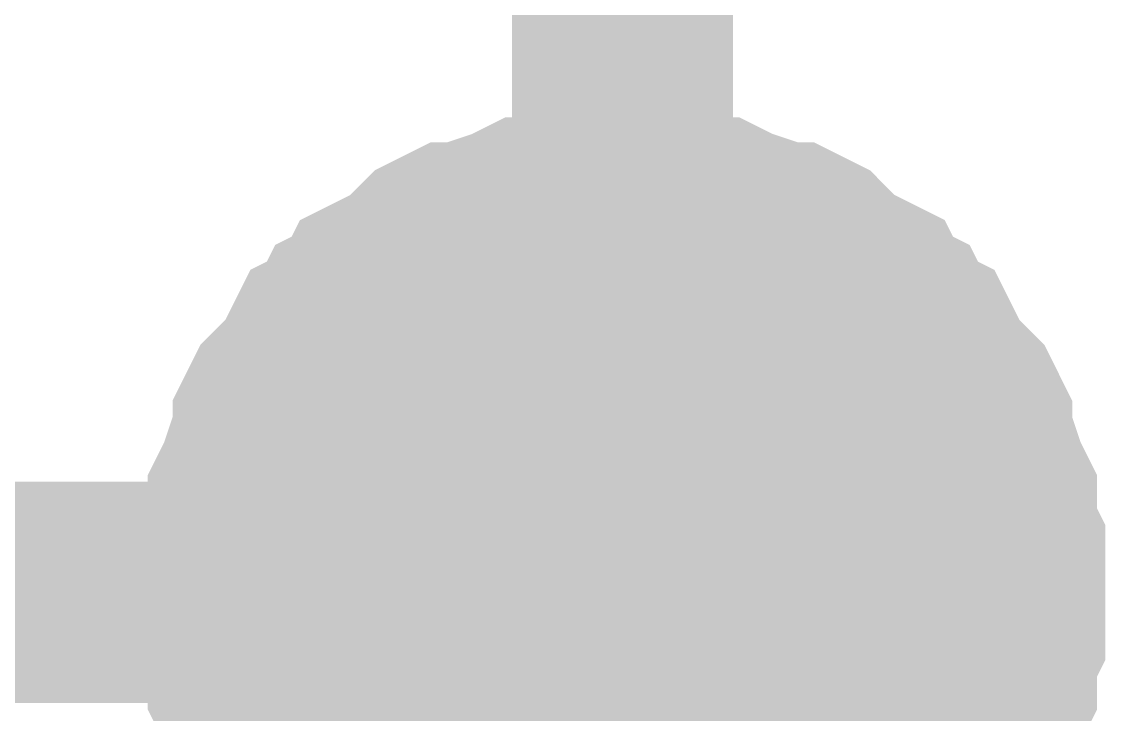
# Model space of a CAD drawing. Header units: inches. Extents: x 0 to 22.3, y 0 to 15.7.
# Drawn here: x 9.5681 to 9.626, y 3.9936 to 4.0306 of the extents above; entities that cross this region are included whole.
import ezdxf

# ---------------------------------------------------------------- set-up
doc = ezdxf.new("R2010")
doc.units = ezdxf.units.IN
doc.header["$MEASUREMENT"] = 0
doc.layers.add('Sheet', color=255, linetype='Continuous')

msp = doc.modelspace()

# ---------------------------------------------------------------- linework, layer by layer
at = {"layer": 'Sheet'}
for points in [[(9.400408, 13.899274, 0.0118, 0.0118, 0), (9.60021, 13.899274, 0.0118, 0.0118, 0), (9.60021, 12.499445, 0.0118, 0.0118, 0), (9.60021, 11.099617, 0.0118, 0.0118, 0), (9.60021, 9.699789, 0.0118, 0.0118, 0), (9.60021, 8.299961, 0.0118, 0.0118, 0), (9.60021, 6.89969, 0.0118, 0.0118, 0), (9.60021, 5.499862, 0.0118, 0.0118, 0), (9.60021, 4.000141, 0.0118, 0.0118, 0), (9.60021, 3.300006, 0.0118, 0.0118, 0), (9.400408, 3.300006, 0.0118, 0.0118, 0)], [(9.580318, 4.000141, 0.0118, 0.0118, 0), (9.580318, 4.001025, 0.0118, 0.0118, 0), (9.580318, 4.002351, 0.0118, 0.0118, 0), (9.58076, 4.003235, 0.0118, 0.0118, 0), (9.58076, 4.004119, 0.0118, 0.0118, 0), (9.58076, 4.005003, 0.0118, 0.0118, 0), (9.581202, 4.005887, 0.0118, 0.0118, 0), (9.581644, 4.007213, 0.0118, 0.0118, 0), (9.582087, 4.008097, 0.0118, 0.0118, 0), (9.582087, 4.008981, 0.0118, 0.0118, 0), (9.582529, 4.009865, 0.0118, 0.0118, 0), (9.582971, 4.010307, 0.0118, 0.0118, 0), (9.583855, 4.011191, 0.0118, 0.0118, 0), (9.584297, 4.012075, 0.0118, 0.0118, 0), (9.584739, 4.012959, 0.0118, 0.0118, 0), (9.585623, 4.013401, 0.0118, 0.0118, 0), (9.586065, 4.014285, 0.0118, 0.0118, 0), (9.586949, 4.014727, 0.0118, 0.0118, 0), (9.587391, 4.015611, 0.0118, 0.0118, 0), (9.588275, 4.016053, 0.0118, 0.0118, 0), (9.589159, 4.016495, 0.0118, 0.0118, 0), (9.590043, 4.017379, 0.0118, 0.0118, 0), (9.590485, 4.017821, 0.0118, 0.0118, 0), (9.591369, 4.018263, 0.0118, 0.0118, 0), (9.592253, 4.018263, 0.0118, 0.0118, 0), (9.593137, 4.018705, 0.0118, 0.0118, 0), (9.594464, 4.019147, 0.0118, 0.0118, 0), (9.595348, 4.019589, 0.0118, 0.0118, 0), (9.596232, 4.019589, 0.0118, 0.0118, 0), (9.597116, 4.019589, 0.0118, 0.0118, 0), (9.598, 4.020031, 0.0118, 0.0118, 0), (9.599326, 4.020031, 0.0118, 0.0118, 0), (9.60021, 4.020031, 0.0118, 0.0118, 0)], [(9.580318, 4.000141, 0.0118, 0.0118, 0), (9.580318, 4.001025, 0.0118, 0.0118, 0), (9.580318, 4.002351, 0.0118, 0.0118, 0), (9.58076, 4.003235, 0.0118, 0.0118, 0), (9.58076, 4.004119, 0.0118, 0.0118, 0), (9.58076, 4.005003, 0.0118, 0.0118, 0), (9.581202, 4.005887, 0.0118, 0.0118, 0), (9.581644, 4.007213, 0.0118, 0.0118, 0), (9.582087, 4.008097, 0.0118, 0.0118, 0), (9.582087, 4.008981, 0.0118, 0.0118, 0), (9.582529, 4.009865, 0.0118, 0.0118, 0), (9.582971, 4.010307, 0.0118, 0.0118, 0), (9.583855, 4.011191, 0.0118, 0.0118, 0), (9.584297, 4.012075, 0.0118, 0.0118, 0), (9.584739, 4.012959, 0.0118, 0.0118, 0), (9.585623, 4.013401, 0.0118, 0.0118, 0), (9.586065, 4.014285, 0.0118, 0.0118, 0), (9.586949, 4.014727, 0.0118, 0.0118, 0), (9.587391, 4.015611, 0.0118, 0.0118, 0), (9.588275, 4.016053, 0.0118, 0.0118, 0), (9.589159, 4.016495, 0.0118, 0.0118, 0), (9.590043, 4.017379, 0.0118, 0.0118, 0), (9.590485, 4.017821, 0.0118, 0.0118, 0), (9.591369, 4.018263, 0.0118, 0.0118, 0), (9.592253, 4.018263, 0.0118, 0.0118, 0), (9.593137, 4.018705, 0.0118, 0.0118, 0), (9.594464, 4.019147, 0.0118, 0.0118, 0), (9.595348, 4.019589, 0.0118, 0.0118, 0), (9.596232, 4.019589, 0.0118, 0.0118, 0), (9.597116, 4.019589, 0.0118, 0.0118, 0), (9.598, 4.020031, 0.0118, 0.0118, 0), (9.599326, 4.020031, 0.0118, 0.0118, 0), (9.60021, 4.020031, 0.0118, 0.0118, 0)], [(9.580318, 4.000141, 0.0118, 0.0118, 0), (9.580318, 4.001025, 0.0118, 0.0118, 0), (9.580318, 4.002351, 0.0118, 0.0118, 0), (9.58076, 4.003235, 0.0118, 0.0118, 0), (9.58076, 4.004119, 0.0118, 0.0118, 0), (9.58076, 4.005003, 0.0118, 0.0118, 0), (9.581202, 4.005887, 0.0118, 0.0118, 0), (9.581644, 4.007213, 0.0118, 0.0118, 0), (9.582087, 4.008097, 0.0118, 0.0118, 0), (9.582087, 4.008981, 0.0118, 0.0118, 0), (9.582529, 4.009865, 0.0118, 0.0118, 0), (9.582971, 4.010307, 0.0118, 0.0118, 0), (9.583855, 4.011191, 0.0118, 0.0118, 0), (9.584297, 4.012075, 0.0118, 0.0118, 0), (9.584739, 4.012959, 0.0118, 0.0118, 0), (9.585623, 4.013401, 0.0118, 0.0118, 0), (9.586065, 4.014285, 0.0118, 0.0118, 0), (9.586949, 4.014727, 0.0118, 0.0118, 0), (9.587391, 4.015611, 0.0118, 0.0118, 0), (9.588275, 4.016053, 0.0118, 0.0118, 0), (9.589159, 4.016495, 0.0118, 0.0118, 0), (9.590043, 4.017379, 0.0118, 0.0118, 0), (9.590485, 4.017821, 0.0118, 0.0118, 0), (9.591369, 4.018263, 0.0118, 0.0118, 0), (9.592253, 4.018263, 0.0118, 0.0118, 0), (9.593137, 4.018705, 0.0118, 0.0118, 0), (9.594464, 4.019147, 0.0118, 0.0118, 0), (9.595348, 4.019589, 0.0118, 0.0118, 0), (9.596232, 4.019589, 0.0118, 0.0118, 0), (9.597116, 4.019589, 0.0118, 0.0118, 0), (9.598, 4.020031, 0.0118, 0.0118, 0), (9.599326, 4.020031, 0.0118, 0.0118, 0), (9.60021, 4.020031, 0.0118, 0.0118, 0)], [(9.580318, 4.000141, 0.0118, 0.0118, 0), (9.580318, 4.001025, 0.0118, 0.0118, 0), (9.580318, 4.002351, 0.0118, 0.0118, 0), (9.58076, 4.003235, 0.0118, 0.0118, 0), (9.58076, 4.004119, 0.0118, 0.0118, 0), (9.58076, 4.005003, 0.0118, 0.0118, 0), (9.581202, 4.005887, 0.0118, 0.0118, 0), (9.581644, 4.007213, 0.0118, 0.0118, 0), (9.582087, 4.008097, 0.0118, 0.0118, 0), (9.582087, 4.008981, 0.0118, 0.0118, 0), (9.582529, 4.009865, 0.0118, 0.0118, 0), (9.582971, 4.010307, 0.0118, 0.0118, 0), (9.583855, 4.011191, 0.0118, 0.0118, 0), (9.584297, 4.012075, 0.0118, 0.0118, 0), (9.584739, 4.012959, 0.0118, 0.0118, 0), (9.585623, 4.013401, 0.0118, 0.0118, 0), (9.586065, 4.014285, 0.0118, 0.0118, 0), (9.586949, 4.014727, 0.0118, 0.0118, 0), (9.587391, 4.015611, 0.0118, 0.0118, 0), (9.588275, 4.016053, 0.0118, 0.0118, 0), (9.589159, 4.016495, 0.0118, 0.0118, 0), (9.590043, 4.017379, 0.0118, 0.0118, 0), (9.590485, 4.017821, 0.0118, 0.0118, 0), (9.591369, 4.018263, 0.0118, 0.0118, 0), (9.592253, 4.018263, 0.0118, 0.0118, 0), (9.593137, 4.018705, 0.0118, 0.0118, 0), (9.594464, 4.019147, 0.0118, 0.0118, 0), (9.595348, 4.019589, 0.0118, 0.0118, 0), (9.596232, 4.019589, 0.0118, 0.0118, 0), (9.597116, 4.019589, 0.0118, 0.0118, 0), (9.598, 4.020031, 0.0118, 0.0118, 0), (9.599326, 4.020031, 0.0118, 0.0118, 0), (9.60021, 4.020031, 0.0118, 0.0118, 0)], [(9.60021, 4.020031, 0.0118, 0.0118, 0), (9.60021, 4.020031, 0.0118, 0.0118, 0)], [(9.60021, 4.020031, 0.0118, 0.0118, 0), (9.601094, 4.020031, 0.0118, 0.0118, 0), (9.60242, 4.020031, 0.0118, 0.0118, 0), (9.603304, 4.019589, 0.0118, 0.0118, 0), (9.604188, 4.019589, 0.0118, 0.0118, 0), (9.605073, 4.019589, 0.0118, 0.0118, 0), (9.605957, 4.019147, 0.0118, 0.0118, 0), (9.607283, 4.018705, 0.0118, 0.0118, 0), (9.608167, 4.018263, 0.0118, 0.0118, 0), (9.609051, 4.018263, 0.0118, 0.0118, 0), (9.609935, 4.017821, 0.0118, 0.0118, 0), (9.610377, 4.017379, 0.0118, 0.0118, 0), (9.611261, 4.016495, 0.0118, 0.0118, 0), (9.612145, 4.016053, 0.0118, 0.0118, 0), (9.613029, 4.015611, 0.0118, 0.0118, 0), (9.613471, 4.014727, 0.0118, 0.0118, 0), (9.614355, 4.014285, 0.0118, 0.0118, 0), (9.614797, 4.013401, 0.0118, 0.0118, 0), (9.615681, 4.012959, 0.0118, 0.0118, 0), (9.616124, 4.012075, 0.0118, 0.0118, 0), (9.616566, 4.011191, 0.0118, 0.0118, 0), (9.61745, 4.010307, 0.0118, 0.0118, 0), (9.617892, 4.009865, 0.0118, 0.0118, 0), (9.618334, 4.008981, 0.0118, 0.0118, 0), (9.618334, 4.008097, 0.0118, 0.0118, 0), (9.618776, 4.007213, 0.0118, 0.0118, 0), (9.619218, 4.005887, 0.0118, 0.0118, 0), (9.61966, 4.005003, 0.0118, 0.0118, 0), (9.61966, 4.004119, 0.0118, 0.0118, 0), (9.61966, 4.003235, 0.0118, 0.0118, 0), (9.620102, 4.002351, 0.0118, 0.0118, 0), (9.620102, 4.001025, 0.0118, 0.0118, 0), (9.620102, 4.000141, 0.0118, 0.0118, 0)], [(9.60021, 4.020031, 0.0118, 0.0118, 0), (9.60021, 4.020031, 0.0118, 0.0118, 0)], [(9.60021, 4.020031, 0.0118, 0.0118, 0), (9.601094, 4.020031, 0.0118, 0.0118, 0), (9.60242, 4.020031, 0.0118, 0.0118, 0), (9.603304, 4.019589, 0.0118, 0.0118, 0), (9.604188, 4.019589, 0.0118, 0.0118, 0), (9.605073, 4.019589, 0.0118, 0.0118, 0), (9.605957, 4.019147, 0.0118, 0.0118, 0), (9.607283, 4.018705, 0.0118, 0.0118, 0), (9.608167, 4.018263, 0.0118, 0.0118, 0), (9.609051, 4.018263, 0.0118, 0.0118, 0), (9.609935, 4.017821, 0.0118, 0.0118, 0), (9.610377, 4.017379, 0.0118, 0.0118, 0), (9.611261, 4.016495, 0.0118, 0.0118, 0), (9.612145, 4.016053, 0.0118, 0.0118, 0), (9.613029, 4.015611, 0.0118, 0.0118, 0), (9.613471, 4.014727, 0.0118, 0.0118, 0), (9.614355, 4.014285, 0.0118, 0.0118, 0), (9.614797, 4.013401, 0.0118, 0.0118, 0), (9.615681, 4.012959, 0.0118, 0.0118, 0), (9.616124, 4.012075, 0.0118, 0.0118, 0), (9.616566, 4.011191, 0.0118, 0.0118, 0), (9.61745, 4.010307, 0.0118, 0.0118, 0), (9.617892, 4.009865, 0.0118, 0.0118, 0), (9.618334, 4.008981, 0.0118, 0.0118, 0), (9.618334, 4.008097, 0.0118, 0.0118, 0), (9.618776, 4.007213, 0.0118, 0.0118, 0), (9.619218, 4.005887, 0.0118, 0.0118, 0), (9.61966, 4.005003, 0.0118, 0.0118, 0), (9.61966, 4.004119, 0.0118, 0.0118, 0), (9.61966, 4.003235, 0.0118, 0.0118, 0), (9.620102, 4.002351, 0.0118, 0.0118, 0), (9.620102, 4.001025, 0.0118, 0.0118, 0), (9.620102, 4.000141, 0.0118, 0.0118, 0)], [(9.60021, 4.020031, 0.0118, 0.0118, 0), (9.60021, 4.020031, 0.0118, 0.0118, 0)], [(9.60021, 4.020031, 0.0118, 0.0118, 0), (9.601094, 4.020031, 0.0118, 0.0118, 0), (9.60242, 4.020031, 0.0118, 0.0118, 0), (9.603304, 4.019589, 0.0118, 0.0118, 0), (9.604188, 4.019589, 0.0118, 0.0118, 0), (9.605073, 4.019589, 0.0118, 0.0118, 0), (9.605957, 4.019147, 0.0118, 0.0118, 0), (9.607283, 4.018705, 0.0118, 0.0118, 0), (9.608167, 4.018263, 0.0118, 0.0118, 0), (9.609051, 4.018263, 0.0118, 0.0118, 0), (9.609935, 4.017821, 0.0118, 0.0118, 0), (9.610377, 4.017379, 0.0118, 0.0118, 0), (9.611261, 4.016495, 0.0118, 0.0118, 0), (9.612145, 4.016053, 0.0118, 0.0118, 0), (9.613029, 4.015611, 0.0118, 0.0118, 0), (9.613471, 4.014727, 0.0118, 0.0118, 0), (9.614355, 4.014285, 0.0118, 0.0118, 0), (9.614797, 4.013401, 0.0118, 0.0118, 0), (9.615681, 4.012959, 0.0118, 0.0118, 0), (9.616124, 4.012075, 0.0118, 0.0118, 0), (9.616566, 4.011191, 0.0118, 0.0118, 0), (9.61745, 4.010307, 0.0118, 0.0118, 0), (9.617892, 4.009865, 0.0118, 0.0118, 0), (9.618334, 4.008981, 0.0118, 0.0118, 0), (9.618334, 4.008097, 0.0118, 0.0118, 0), (9.618776, 4.007213, 0.0118, 0.0118, 0), (9.619218, 4.005887, 0.0118, 0.0118, 0), (9.61966, 4.005003, 0.0118, 0.0118, 0), (9.61966, 4.004119, 0.0118, 0.0118, 0), (9.61966, 4.003235, 0.0118, 0.0118, 0), (9.620102, 4.002351, 0.0118, 0.0118, 0), (9.620102, 4.001025, 0.0118, 0.0118, 0), (9.620102, 4.000141, 0.0118, 0.0118, 0)], [(9.60021, 4.020031, 0.0118, 0.0118, 0), (9.60021, 4.020031, 0.0118, 0.0118, 0)], [(9.60021, 4.020031, 0.0118, 0.0118, 0), (9.601094, 4.020031, 0.0118, 0.0118, 0), (9.60242, 4.020031, 0.0118, 0.0118, 0), (9.603304, 4.019589, 0.0118, 0.0118, 0), (9.604188, 4.019589, 0.0118, 0.0118, 0), (9.605073, 4.019589, 0.0118, 0.0118, 0), (9.605957, 4.019147, 0.0118, 0.0118, 0), (9.607283, 4.018705, 0.0118, 0.0118, 0), (9.608167, 4.018263, 0.0118, 0.0118, 0), (9.609051, 4.018263, 0.0118, 0.0118, 0), (9.609935, 4.017821, 0.0118, 0.0118, 0), (9.610377, 4.017379, 0.0118, 0.0118, 0), (9.611261, 4.016495, 0.0118, 0.0118, 0), (9.612145, 4.016053, 0.0118, 0.0118, 0), (9.613029, 4.015611, 0.0118, 0.0118, 0), (9.613471, 4.014727, 0.0118, 0.0118, 0), (9.614355, 4.014285, 0.0118, 0.0118, 0), (9.614797, 4.013401, 0.0118, 0.0118, 0), (9.615681, 4.012959, 0.0118, 0.0118, 0), (9.616124, 4.012075, 0.0118, 0.0118, 0), (9.616566, 4.011191, 0.0118, 0.0118, 0), (9.61745, 4.010307, 0.0118, 0.0118, 0), (9.617892, 4.009865, 0.0118, 0.0118, 0), (9.618334, 4.008981, 0.0118, 0.0118, 0), (9.618334, 4.008097, 0.0118, 0.0118, 0), (9.618776, 4.007213, 0.0118, 0.0118, 0), (9.619218, 4.005887, 0.0118, 0.0118, 0), (9.61966, 4.005003, 0.0118, 0.0118, 0), (9.61966, 4.004119, 0.0118, 0.0118, 0), (9.61966, 4.003235, 0.0118, 0.0118, 0), (9.620102, 4.002351, 0.0118, 0.0118, 0), (9.620102, 4.001025, 0.0118, 0.0118, 0), (9.620102, 4.000141, 0.0118, 0.0118, 0)], [(9.580318, 4.000141, 0.0039, 0.0039, 0), (9.580318, 4.001025, 0.0039, 0.0039, 0), (9.580318, 4.002351, 0.0039, 0.0039, 0), (9.58076, 4.003235, 0.0039, 0.0039, 0), (9.58076, 4.004119, 0.0039, 0.0039, 0), (9.58076, 4.005003, 0.0039, 0.0039, 0), (9.581202, 4.005887, 0.0039, 0.0039, 0), (9.581644, 4.007213, 0.0039, 0.0039, 0), (9.582087, 4.008097, 0.0039, 0.0039, 0), (9.582087, 4.008981, 0.0039, 0.0039, 0), (9.582529, 4.009865, 0.0039, 0.0039, 0), (9.582971, 4.010307, 0.0039, 0.0039, 0), (9.583855, 4.011191, 0.0039, 0.0039, 0), (9.584297, 4.012075, 0.0039, 0.0039, 0), (9.584739, 4.012959, 0.0039, 0.0039, 0), (9.585623, 4.013401, 0.0039, 0.0039, 0), (9.586065, 4.014285, 0.0039, 0.0039, 0), (9.586949, 4.014727, 0.0039, 0.0039, 0), (9.587391, 4.015611, 0.0039, 0.0039, 0), (9.588275, 4.016053, 0.0039, 0.0039, 0), (9.589159, 4.016495, 0.0039, 0.0039, 0), (9.590043, 4.017379, 0.0039, 0.0039, 0), (9.590485, 4.017821, 0.0039, 0.0039, 0), (9.591369, 4.018263, 0.0039, 0.0039, 0), (9.592253, 4.018263, 0.0039, 0.0039, 0), (9.593137, 4.018705, 0.0039, 0.0039, 0), (9.594464, 4.019147, 0.0039, 0.0039, 0), (9.595348, 4.019589, 0.0039, 0.0039, 0), (9.596232, 4.019589, 0.0039, 0.0039, 0), (9.597116, 4.019589, 0.0039, 0.0039, 0), (9.598, 4.020031, 0.0039, 0.0039, 0), (9.599326, 4.020031, 0.0039, 0.0039, 0), (9.60021, 4.020031, 0.0039, 0.0039, 0)], [(9.580318, 4.000141, 0.0039, 0.0039, 0), (9.580318, 4.001025, 0.0039, 0.0039, 0), (9.580318, 4.002351, 0.0039, 0.0039, 0), (9.58076, 4.003235, 0.0039, 0.0039, 0), (9.58076, 4.004119, 0.0039, 0.0039, 0), (9.58076, 4.005003, 0.0039, 0.0039, 0), (9.581202, 4.005887, 0.0039, 0.0039, 0), (9.581644, 4.007213, 0.0039, 0.0039, 0), (9.582087, 4.008097, 0.0039, 0.0039, 0), (9.582087, 4.008981, 0.0039, 0.0039, 0), (9.582529, 4.009865, 0.0039, 0.0039, 0), (9.582971, 4.010307, 0.0039, 0.0039, 0), (9.583855, 4.011191, 0.0039, 0.0039, 0), (9.584297, 4.012075, 0.0039, 0.0039, 0), (9.584739, 4.012959, 0.0039, 0.0039, 0), (9.585623, 4.013401, 0.0039, 0.0039, 0), (9.586065, 4.014285, 0.0039, 0.0039, 0), (9.586949, 4.014727, 0.0039, 0.0039, 0), (9.587391, 4.015611, 0.0039, 0.0039, 0), (9.588275, 4.016053, 0.0039, 0.0039, 0), (9.589159, 4.016495, 0.0039, 0.0039, 0), (9.590043, 4.017379, 0.0039, 0.0039, 0), (9.590485, 4.017821, 0.0039, 0.0039, 0), (9.591369, 4.018263, 0.0039, 0.0039, 0), (9.592253, 4.018263, 0.0039, 0.0039, 0), (9.593137, 4.018705, 0.0039, 0.0039, 0), (9.594464, 4.019147, 0.0039, 0.0039, 0), (9.595348, 4.019589, 0.0039, 0.0039, 0), (9.596232, 4.019589, 0.0039, 0.0039, 0), (9.597116, 4.019589, 0.0039, 0.0039, 0), (9.598, 4.020031, 0.0039, 0.0039, 0), (9.599326, 4.020031, 0.0039, 0.0039, 0), (9.60021, 4.020031, 0.0039, 0.0039, 0)], [(9.580318, 4.000141, 0.0039, 0.0039, 0), (9.580318, 4.001025, 0.0039, 0.0039, 0), (9.580318, 4.002351, 0.0039, 0.0039, 0), (9.58076, 4.003235, 0.0039, 0.0039, 0), (9.58076, 4.004119, 0.0039, 0.0039, 0), (9.58076, 4.005003, 0.0039, 0.0039, 0), (9.581202, 4.005887, 0.0039, 0.0039, 0), (9.581644, 4.007213, 0.0039, 0.0039, 0), (9.582087, 4.008097, 0.0039, 0.0039, 0), (9.582087, 4.008981, 0.0039, 0.0039, 0), (9.582529, 4.009865, 0.0039, 0.0039, 0), (9.582971, 4.010307, 0.0039, 0.0039, 0), (9.583855, 4.011191, 0.0039, 0.0039, 0), (9.584297, 4.012075, 0.0039, 0.0039, 0), (9.584739, 4.012959, 0.0039, 0.0039, 0), (9.585623, 4.013401, 0.0039, 0.0039, 0), (9.586065, 4.014285, 0.0039, 0.0039, 0), (9.586949, 4.014727, 0.0039, 0.0039, 0), (9.587391, 4.015611, 0.0039, 0.0039, 0), (9.588275, 4.016053, 0.0039, 0.0039, 0), (9.589159, 4.016495, 0.0039, 0.0039, 0), (9.590043, 4.017379, 0.0039, 0.0039, 0), (9.590485, 4.017821, 0.0039, 0.0039, 0), (9.591369, 4.018263, 0.0039, 0.0039, 0), (9.592253, 4.018263, 0.0039, 0.0039, 0), (9.593137, 4.018705, 0.0039, 0.0039, 0), (9.594464, 4.019147, 0.0039, 0.0039, 0), (9.595348, 4.019589, 0.0039, 0.0039, 0), (9.596232, 4.019589, 0.0039, 0.0039, 0), (9.597116, 4.019589, 0.0039, 0.0039, 0), (9.598, 4.020031, 0.0039, 0.0039, 0), (9.599326, 4.020031, 0.0039, 0.0039, 0), (9.60021, 4.020031, 0.0039, 0.0039, 0)], [(9.580318, 4.000141, 0.0039, 0.0039, 0), (9.580318, 4.001025, 0.0039, 0.0039, 0), (9.580318, 4.002351, 0.0039, 0.0039, 0), (9.58076, 4.003235, 0.0039, 0.0039, 0), (9.58076, 4.004119, 0.0039, 0.0039, 0), (9.58076, 4.005003, 0.0039, 0.0039, 0), (9.581202, 4.005887, 0.0039, 0.0039, 0), (9.581644, 4.007213, 0.0039, 0.0039, 0), (9.582087, 4.008097, 0.0039, 0.0039, 0), (9.582087, 4.008981, 0.0039, 0.0039, 0), (9.582529, 4.009865, 0.0039, 0.0039, 0), (9.582971, 4.010307, 0.0039, 0.0039, 0), (9.583855, 4.011191, 0.0039, 0.0039, 0), (9.584297, 4.012075, 0.0039, 0.0039, 0), (9.584739, 4.012959, 0.0039, 0.0039, 0), (9.585623, 4.013401, 0.0039, 0.0039, 0), (9.586065, 4.014285, 0.0039, 0.0039, 0), (9.586949, 4.014727, 0.0039, 0.0039, 0), (9.587391, 4.015611, 0.0039, 0.0039, 0), (9.588275, 4.016053, 0.0039, 0.0039, 0), (9.589159, 4.016495, 0.0039, 0.0039, 0), (9.590043, 4.017379, 0.0039, 0.0039, 0), (9.590485, 4.017821, 0.0039, 0.0039, 0), (9.591369, 4.018263, 0.0039, 0.0039, 0), (9.592253, 4.018263, 0.0039, 0.0039, 0), (9.593137, 4.018705, 0.0039, 0.0039, 0), (9.594464, 4.019147, 0.0039, 0.0039, 0), (9.595348, 4.019589, 0.0039, 0.0039, 0), (9.596232, 4.019589, 0.0039, 0.0039, 0), (9.597116, 4.019589, 0.0039, 0.0039, 0), (9.598, 4.020031, 0.0039, 0.0039, 0), (9.599326, 4.020031, 0.0039, 0.0039, 0), (9.60021, 4.020031, 0.0039, 0.0039, 0)], [(9.60021, 4.020031, 0.0039, 0.0039, 0), (9.60021, 4.020031, 0.0039, 0.0039, 0)], [(9.60021, 4.020031, 0.0039, 0.0039, 0), (9.601094, 4.020031, 0.0039, 0.0039, 0), (9.60242, 4.020031, 0.0039, 0.0039, 0), (9.603304, 4.019589, 0.0039, 0.0039, 0), (9.604188, 4.019589, 0.0039, 0.0039, 0), (9.605073, 4.019589, 0.0039, 0.0039, 0), (9.605957, 4.019147, 0.0039, 0.0039, 0), (9.607283, 4.018705, 0.0039, 0.0039, 0), (9.608167, 4.018263, 0.0039, 0.0039, 0), (9.609051, 4.018263, 0.0039, 0.0039, 0), (9.609935, 4.017821, 0.0039, 0.0039, 0), (9.610377, 4.017379, 0.0039, 0.0039, 0), (9.611261, 4.016495, 0.0039, 0.0039, 0), (9.612145, 4.016053, 0.0039, 0.0039, 0), (9.613029, 4.015611, 0.0039, 0.0039, 0), (9.613471, 4.014727, 0.0039, 0.0039, 0), (9.614355, 4.014285, 0.0039, 0.0039, 0), (9.614797, 4.013401, 0.0039, 0.0039, 0), (9.615681, 4.012959, 0.0039, 0.0039, 0), (9.616124, 4.012075, 0.0039, 0.0039, 0), (9.616566, 4.011191, 0.0039, 0.0039, 0), (9.61745, 4.010307, 0.0039, 0.0039, 0), (9.617892, 4.009865, 0.0039, 0.0039, 0), (9.618334, 4.008981, 0.0039, 0.0039, 0), (9.618334, 4.008097, 0.0039, 0.0039, 0), (9.618776, 4.007213, 0.0039, 0.0039, 0), (9.619218, 4.005887, 0.0039, 0.0039, 0), (9.61966, 4.005003, 0.0039, 0.0039, 0), (9.61966, 4.004119, 0.0039, 0.0039, 0), (9.61966, 4.003235, 0.0039, 0.0039, 0), (9.620102, 4.002351, 0.0039, 0.0039, 0), (9.620102, 4.001025, 0.0039, 0.0039, 0), (9.620102, 4.000141, 0.0039, 0.0039, 0)], [(9.60021, 4.020031, 0.0039, 0.0039, 0), (9.60021, 4.020031, 0.0039, 0.0039, 0)], [(9.60021, 4.020031, 0.0039, 0.0039, 0), (9.601094, 4.020031, 0.0039, 0.0039, 0), (9.60242, 4.020031, 0.0039, 0.0039, 0), (9.603304, 4.019589, 0.0039, 0.0039, 0), (9.604188, 4.019589, 0.0039, 0.0039, 0), (9.605073, 4.019589, 0.0039, 0.0039, 0), (9.605957, 4.019147, 0.0039, 0.0039, 0), (9.607283, 4.018705, 0.0039, 0.0039, 0), (9.608167, 4.018263, 0.0039, 0.0039, 0), (9.609051, 4.018263, 0.0039, 0.0039, 0), (9.609935, 4.017821, 0.0039, 0.0039, 0), (9.610377, 4.017379, 0.0039, 0.0039, 0), (9.611261, 4.016495, 0.0039, 0.0039, 0), (9.612145, 4.016053, 0.0039, 0.0039, 0), (9.613029, 4.015611, 0.0039, 0.0039, 0), (9.613471, 4.014727, 0.0039, 0.0039, 0), (9.614355, 4.014285, 0.0039, 0.0039, 0), (9.614797, 4.013401, 0.0039, 0.0039, 0), (9.615681, 4.012959, 0.0039, 0.0039, 0), (9.616124, 4.012075, 0.0039, 0.0039, 0), (9.616566, 4.011191, 0.0039, 0.0039, 0), (9.61745, 4.010307, 0.0039, 0.0039, 0), (9.617892, 4.009865, 0.0039, 0.0039, 0), (9.618334, 4.008981, 0.0039, 0.0039, 0), (9.618334, 4.008097, 0.0039, 0.0039, 0), (9.618776, 4.007213, 0.0039, 0.0039, 0), (9.619218, 4.005887, 0.0039, 0.0039, 0), (9.61966, 4.005003, 0.0039, 0.0039, 0), (9.61966, 4.004119, 0.0039, 0.0039, 0), (9.61966, 4.003235, 0.0039, 0.0039, 0), (9.620102, 4.002351, 0.0039, 0.0039, 0), (9.620102, 4.001025, 0.0039, 0.0039, 0), (9.620102, 4.000141, 0.0039, 0.0039, 0)], [(9.60021, 4.020031, 0.0039, 0.0039, 0), (9.60021, 4.020031, 0.0039, 0.0039, 0)], [(9.60021, 4.020031, 0.0039, 0.0039, 0), (9.601094, 4.020031, 0.0039, 0.0039, 0), (9.60242, 4.020031, 0.0039, 0.0039, 0), (9.603304, 4.019589, 0.0039, 0.0039, 0), (9.604188, 4.019589, 0.0039, 0.0039, 0), (9.605073, 4.019589, 0.0039, 0.0039, 0), (9.605957, 4.019147, 0.0039, 0.0039, 0), (9.607283, 4.018705, 0.0039, 0.0039, 0), (9.608167, 4.018263, 0.0039, 0.0039, 0), (9.609051, 4.018263, 0.0039, 0.0039, 0), (9.609935, 4.017821, 0.0039, 0.0039, 0), (9.610377, 4.017379, 0.0039, 0.0039, 0), (9.611261, 4.016495, 0.0039, 0.0039, 0), (9.612145, 4.016053, 0.0039, 0.0039, 0), (9.613029, 4.015611, 0.0039, 0.0039, 0), (9.613471, 4.014727, 0.0039, 0.0039, 0), (9.614355, 4.014285, 0.0039, 0.0039, 0), (9.614797, 4.013401, 0.0039, 0.0039, 0), (9.615681, 4.012959, 0.0039, 0.0039, 0), (9.616124, 4.012075, 0.0039, 0.0039, 0), (9.616566, 4.011191, 0.0039, 0.0039, 0), (9.61745, 4.010307, 0.0039, 0.0039, 0), (9.617892, 4.009865, 0.0039, 0.0039, 0), (9.618334, 4.008981, 0.0039, 0.0039, 0), (9.618334, 4.008097, 0.0039, 0.0039, 0), (9.618776, 4.007213, 0.0039, 0.0039, 0), (9.619218, 4.005887, 0.0039, 0.0039, 0), (9.61966, 4.005003, 0.0039, 0.0039, 0), (9.61966, 4.004119, 0.0039, 0.0039, 0), (9.61966, 4.003235, 0.0039, 0.0039, 0), (9.620102, 4.002351, 0.0039, 0.0039, 0), (9.620102, 4.001025, 0.0039, 0.0039, 0), (9.620102, 4.000141, 0.0039, 0.0039, 0)], [(9.60021, 4.020031, 0.0039, 0.0039, 0), (9.60021, 4.020031, 0.0039, 0.0039, 0)], [(9.60021, 4.020031, 0.0039, 0.0039, 0), (9.601094, 4.020031, 0.0039, 0.0039, 0), (9.60242, 4.020031, 0.0039, 0.0039, 0), (9.603304, 4.019589, 0.0039, 0.0039, 0), (9.604188, 4.019589, 0.0039, 0.0039, 0), (9.605073, 4.019589, 0.0039, 0.0039, 0), (9.605957, 4.019147, 0.0039, 0.0039, 0), (9.607283, 4.018705, 0.0039, 0.0039, 0), (9.608167, 4.018263, 0.0039, 0.0039, 0), (9.609051, 4.018263, 0.0039, 0.0039, 0), (9.609935, 4.017821, 0.0039, 0.0039, 0), (9.610377, 4.017379, 0.0039, 0.0039, 0), (9.611261, 4.016495, 0.0039, 0.0039, 0), (9.612145, 4.016053, 0.0039, 0.0039, 0), (9.613029, 4.015611, 0.0039, 0.0039, 0), (9.613471, 4.014727, 0.0039, 0.0039, 0), (9.614355, 4.014285, 0.0039, 0.0039, 0), (9.614797, 4.013401, 0.0039, 0.0039, 0), (9.615681, 4.012959, 0.0039, 0.0039, 0), (9.616124, 4.012075, 0.0039, 0.0039, 0), (9.616566, 4.011191, 0.0039, 0.0039, 0), (9.61745, 4.010307, 0.0039, 0.0039, 0), (9.617892, 4.009865, 0.0039, 0.0039, 0), (9.618334, 4.008981, 0.0039, 0.0039, 0), (9.618334, 4.008097, 0.0039, 0.0039, 0), (9.618776, 4.007213, 0.0039, 0.0039, 0), (9.619218, 4.005887, 0.0039, 0.0039, 0), (9.61966, 4.005003, 0.0039, 0.0039, 0), (9.61966, 4.004119, 0.0039, 0.0039, 0), (9.61966, 4.003235, 0.0039, 0.0039, 0), (9.620102, 4.002351, 0.0039, 0.0039, 0), (9.620102, 4.001025, 0.0039, 0.0039, 0), (9.620102, 4.000141, 0.0039, 0.0039, 0)], [(9.400408, 4.000141, 0.0118, 0.0118, 0), (9.60021, 4.000141, 0.0118, 0.0118, 0)], [(9.584739, 3.987323, 0.0118, 0.0118, 0), (9.584297, 3.988207, 0.0118, 0.0118, 0), (9.583855, 3.989091, 0.0118, 0.0118, 0), (9.582971, 3.989975, 0.0118, 0.0118, 0), (9.582529, 3.990417, 0.0118, 0.0118, 0), (9.582087, 3.991301, 0.0118, 0.0118, 0), (9.582087, 3.992185, 0.0118, 0.0118, 0), (9.581644, 3.993069, 0.0118, 0.0118, 0), (9.581202, 3.994395, 0.0118, 0.0118, 0), (9.58076, 3.995279, 0.0118, 0.0118, 0), (9.58076, 3.996163, 0.0118, 0.0118, 0), (9.58076, 3.997047, 0.0118, 0.0118, 0), (9.580318, 3.997931, 0.0118, 0.0118, 0), (9.580318, 3.999257, 0.0118, 0.0118, 0), (9.580318, 4.000141, 0.0118, 0.0118, 0)], [(9.580318, 4.000141, 0.0118, 0.0118, 0), (9.580318, 4.000141, 0.0118, 0.0118, 0)], [(9.584739, 3.987323, 0.0118, 0.0118, 0), (9.584297, 3.988207, 0.0118, 0.0118, 0), (9.583855, 3.989091, 0.0118, 0.0118, 0), (9.582971, 3.989975, 0.0118, 0.0118, 0), (9.582529, 3.990417, 0.0118, 0.0118, 0), (9.582087, 3.991301, 0.0118, 0.0118, 0), (9.582087, 3.992185, 0.0118, 0.0118, 0), (9.581644, 3.993069, 0.0118, 0.0118, 0), (9.581202, 3.994395, 0.0118, 0.0118, 0), (9.58076, 3.995279, 0.0118, 0.0118, 0), (9.58076, 3.996163, 0.0118, 0.0118, 0), (9.58076, 3.997047, 0.0118, 0.0118, 0), (9.580318, 3.997931, 0.0118, 0.0118, 0), (9.580318, 3.999257, 0.0118, 0.0118, 0), (9.580318, 4.000141, 0.0118, 0.0118, 0)], [(9.580318, 4.000141, 0.0118, 0.0118, 0), (9.580318, 4.000141, 0.0118, 0.0118, 0)], [(9.584739, 3.987323, 0.0118, 0.0118, 0), (9.584297, 3.988207, 0.0118, 0.0118, 0), (9.583855, 3.989091, 0.0118, 0.0118, 0), (9.582971, 3.989975, 0.0118, 0.0118, 0), (9.582529, 3.990417, 0.0118, 0.0118, 0), (9.582087, 3.991301, 0.0118, 0.0118, 0), (9.582087, 3.992185, 0.0118, 0.0118, 0), (9.581644, 3.993069, 0.0118, 0.0118, 0), (9.581202, 3.994395, 0.0118, 0.0118, 0), (9.58076, 3.995279, 0.0118, 0.0118, 0), (9.58076, 3.996163, 0.0118, 0.0118, 0), (9.58076, 3.997047, 0.0118, 0.0118, 0), (9.580318, 3.997931, 0.0118, 0.0118, 0), (9.580318, 3.999257, 0.0118, 0.0118, 0), (9.580318, 4.000141, 0.0118, 0.0118, 0)], [(9.580318, 4.000141, 0.0118, 0.0118, 0), (9.580318, 4.000141, 0.0118, 0.0118, 0)], [(9.584739, 3.987323, 0.0118, 0.0118, 0), (9.584297, 3.988207, 0.0118, 0.0118, 0), (9.583855, 3.989091, 0.0118, 0.0118, 0), (9.582971, 3.989975, 0.0118, 0.0118, 0), (9.582529, 3.990417, 0.0118, 0.0118, 0), (9.582087, 3.991301, 0.0118, 0.0118, 0), (9.582087, 3.992185, 0.0118, 0.0118, 0), (9.581644, 3.993069, 0.0118, 0.0118, 0), (9.581202, 3.994395, 0.0118, 0.0118, 0), (9.58076, 3.995279, 0.0118, 0.0118, 0), (9.58076, 3.996163, 0.0118, 0.0118, 0), (9.58076, 3.997047, 0.0118, 0.0118, 0), (9.580318, 3.997931, 0.0118, 0.0118, 0), (9.580318, 3.999257, 0.0118, 0.0118, 0), (9.580318, 4.000141, 0.0118, 0.0118, 0)], [(9.580318, 4.000141, 0.0118, 0.0118, 0), (9.580318, 4.000141, 0.0118, 0.0118, 0)], [(9.620102, 4.000141, 0.0118, 0.0118, 0), (9.620102, 3.999257, 0.0118, 0.0118, 0), (9.620102, 3.997931, 0.0118, 0.0118, 0), (9.61966, 3.997047, 0.0118, 0.0118, 0), (9.61966, 3.996163, 0.0118, 0.0118, 0), (9.61966, 3.995279, 0.0118, 0.0118, 0), (9.619218, 3.994395, 0.0118, 0.0118, 0), (9.618776, 3.993069, 0.0118, 0.0118, 0), (9.618334, 3.992185, 0.0118, 0.0118, 0), (9.618334, 3.991301, 0.0118, 0.0118, 0), (9.617892, 3.990417, 0.0118, 0.0118, 0), (9.61745, 3.989975, 0.0118, 0.0118, 0), (9.616566, 3.989091, 0.0118, 0.0118, 0), (9.616124, 3.988207, 0.0118, 0.0118, 0), (9.615681, 3.987323, 0.0118, 0.0118, 0)], [(9.620102, 4.000141, 0.0118, 0.0118, 0), (9.620102, 3.999257, 0.0118, 0.0118, 0), (9.620102, 3.997931, 0.0118, 0.0118, 0), (9.61966, 3.997047, 0.0118, 0.0118, 0), (9.61966, 3.996163, 0.0118, 0.0118, 0), (9.61966, 3.995279, 0.0118, 0.0118, 0), (9.619218, 3.994395, 0.0118, 0.0118, 0), (9.618776, 3.993069, 0.0118, 0.0118, 0), (9.618334, 3.992185, 0.0118, 0.0118, 0), (9.618334, 3.991301, 0.0118, 0.0118, 0), (9.617892, 3.990417, 0.0118, 0.0118, 0), (9.61745, 3.989975, 0.0118, 0.0118, 0), (9.616566, 3.989091, 0.0118, 0.0118, 0), (9.616124, 3.988207, 0.0118, 0.0118, 0), (9.615681, 3.987323, 0.0118, 0.0118, 0)], [(9.620102, 4.000141, 0.0118, 0.0118, 0), (9.620102, 3.999257, 0.0118, 0.0118, 0), (9.620102, 3.997931, 0.0118, 0.0118, 0), (9.61966, 3.997047, 0.0118, 0.0118, 0), (9.61966, 3.996163, 0.0118, 0.0118, 0), (9.61966, 3.995279, 0.0118, 0.0118, 0), (9.619218, 3.994395, 0.0118, 0.0118, 0), (9.618776, 3.993069, 0.0118, 0.0118, 0), (9.618334, 3.992185, 0.0118, 0.0118, 0), (9.618334, 3.991301, 0.0118, 0.0118, 0), (9.617892, 3.990417, 0.0118, 0.0118, 0), (9.61745, 3.989975, 0.0118, 0.0118, 0), (9.616566, 3.989091, 0.0118, 0.0118, 0), (9.616124, 3.988207, 0.0118, 0.0118, 0), (9.615681, 3.987323, 0.0118, 0.0118, 0)], [(9.620102, 4.000141, 0.0118, 0.0118, 0), (9.620102, 3.999257, 0.0118, 0.0118, 0), (9.620102, 3.997931, 0.0118, 0.0118, 0), (9.61966, 3.997047, 0.0118, 0.0118, 0), (9.61966, 3.996163, 0.0118, 0.0118, 0), (9.61966, 3.995279, 0.0118, 0.0118, 0), (9.619218, 3.994395, 0.0118, 0.0118, 0), (9.618776, 3.993069, 0.0118, 0.0118, 0), (9.618334, 3.992185, 0.0118, 0.0118, 0), (9.618334, 3.991301, 0.0118, 0.0118, 0), (9.617892, 3.990417, 0.0118, 0.0118, 0), (9.61745, 3.989975, 0.0118, 0.0118, 0), (9.616566, 3.989091, 0.0118, 0.0118, 0), (9.616124, 3.988207, 0.0118, 0.0118, 0), (9.615681, 3.987323, 0.0118, 0.0118, 0)], [(9.620102, 4.000141, 0.0118, 0.0118, 0), (9.620102, 4.000141, 0.0118, 0.0118, 0), (9.620102, 4.000141, 0.0118, 0.0118, 0), (9.620102, 4.000141, 0.0118, 0.0118, 0), (9.620102, 4.000141, 0.0118, 0.0118, 0), (9.620102, 4.000141, 0.0118, 0.0118, 0), (9.620102, 4.000141, 0.0118, 0.0118, 0), (9.620102, 4.000141, 0.0118, 0.0118, 0), (9.620102, 4.000141, 0.0118, 0.0118, 0), (9.620102, 4.000141, 0.0118, 0.0118, 0), (9.620102, 4.000141, 0.0118, 0.0118, 0), (9.620102, 4.000141, 0.0118, 0.0118, 0), (9.620102, 4.000141, 0.0118, 0.0118, 0), (9.620102, 4.000141, 0.0118, 0.0118, 0), (9.620102, 4.000141, 0.0118, 0.0118, 0), (9.620102, 4.000141, 0.0118, 0.0118, 0), (9.620102, 4.000141, 0.0118, 0.0118, 0), (9.620102, 4.000141, 0.0118, 0.0118, 0), (9.620102, 4.000141, 0.0118, 0.0118, 0), (9.620102, 4.000141, 0.0118, 0.0118, 0), (9.620102, 4.000141, 0.0118, 0.0118, 0), (9.620102, 4.000141, 0.0118, 0.0118, 0), (9.620102, 4.000141, 0.0118, 0.0118, 0), (9.620102, 4.000141, 0.0118, 0.0118, 0), (9.620102, 4.000141, 0.0118, 0.0118, 0), (9.620102, 4.000141, 0.0118, 0.0118, 0), (9.620102, 4.000141, 0.0118, 0.0118, 0), (9.620102, 4.000141, 0.0118, 0.0118, 0), (9.620102, 4.000141, 0.0118, 0.0118, 0), (9.620102, 4.000141, 0.0118, 0.0118, 0), (9.620102, 4.000141, 0.0118, 0.0118, 0), (9.620102, 4.000141, 0.0118, 0.0118, 0), (9.620102, 4.000141, 0.0118, 0.0118, 0)], [(9.620102, 4.000141, 0.0118, 0.0118, 0), (9.620102, 4.000141, 0.0118, 0.0118, 0)], [(9.620102, 4.000141, 0.0118, 0.0118, 0), (9.620102, 4.000141, 0.0118, 0.0118, 0), (9.620102, 4.000141, 0.0118, 0.0118, 0), (9.620102, 4.000141, 0.0118, 0.0118, 0), (9.620102, 4.000141, 0.0118, 0.0118, 0), (9.620102, 4.000141, 0.0118, 0.0118, 0), (9.620102, 4.000141, 0.0118, 0.0118, 0), (9.620102, 4.000141, 0.0118, 0.0118, 0), (9.620102, 4.000141, 0.0118, 0.0118, 0), (9.620102, 4.000141, 0.0118, 0.0118, 0), (9.620102, 4.000141, 0.0118, 0.0118, 0), (9.620102, 4.000141, 0.0118, 0.0118, 0), (9.620102, 4.000141, 0.0118, 0.0118, 0), (9.620102, 4.000141, 0.0118, 0.0118, 0), (9.620102, 4.000141, 0.0118, 0.0118, 0), (9.620102, 4.000141, 0.0118, 0.0118, 0), (9.620102, 4.000141, 0.0118, 0.0118, 0), (9.620102, 4.000141, 0.0118, 0.0118, 0), (9.620102, 4.000141, 0.0118, 0.0118, 0), (9.620102, 4.000141, 0.0118, 0.0118, 0), (9.620102, 4.000141, 0.0118, 0.0118, 0), (9.620102, 4.000141, 0.0118, 0.0118, 0), (9.620102, 4.000141, 0.0118, 0.0118, 0), (9.620102, 4.000141, 0.0118, 0.0118, 0), (9.620102, 4.000141, 0.0118, 0.0118, 0), (9.620102, 4.000141, 0.0118, 0.0118, 0), (9.620102, 4.000141, 0.0118, 0.0118, 0), (9.620102, 4.000141, 0.0118, 0.0118, 0), (9.620102, 4.000141, 0.0118, 0.0118, 0), (9.620102, 4.000141, 0.0118, 0.0118, 0), (9.620102, 4.000141, 0.0118, 0.0118, 0), (9.620102, 4.000141, 0.0118, 0.0118, 0), (9.620102, 4.000141, 0.0118, 0.0118, 0)], [(9.620102, 4.000141, 0.0118, 0.0118, 0), (9.620102, 4.000141, 0.0118, 0.0118, 0)], [(9.620102, 4.000141, 0.0118, 0.0118, 0), (9.620102, 4.000141, 0.0118, 0.0118, 0), (9.620102, 4.000141, 0.0118, 0.0118, 0), (9.620102, 4.000141, 0.0118, 0.0118, 0), (9.620102, 4.000141, 0.0118, 0.0118, 0), (9.620102, 4.000141, 0.0118, 0.0118, 0), (9.620102, 4.000141, 0.0118, 0.0118, 0), (9.620102, 4.000141, 0.0118, 0.0118, 0), (9.620102, 4.000141, 0.0118, 0.0118, 0), (9.620102, 4.000141, 0.0118, 0.0118, 0), (9.620102, 4.000141, 0.0118, 0.0118, 0), (9.620102, 4.000141, 0.0118, 0.0118, 0), (9.620102, 4.000141, 0.0118, 0.0118, 0), (9.620102, 4.000141, 0.0118, 0.0118, 0), (9.620102, 4.000141, 0.0118, 0.0118, 0), (9.620102, 4.000141, 0.0118, 0.0118, 0), (9.620102, 4.000141, 0.0118, 0.0118, 0), (9.620102, 4.000141, 0.0118, 0.0118, 0), (9.620102, 4.000141, 0.0118, 0.0118, 0), (9.620102, 4.000141, 0.0118, 0.0118, 0), (9.620102, 4.000141, 0.0118, 0.0118, 0), (9.620102, 4.000141, 0.0118, 0.0118, 0), (9.620102, 4.000141, 0.0118, 0.0118, 0), (9.620102, 4.000141, 0.0118, 0.0118, 0), (9.620102, 4.000141, 0.0118, 0.0118, 0), (9.620102, 4.000141, 0.0118, 0.0118, 0), (9.620102, 4.000141, 0.0118, 0.0118, 0), (9.620102, 4.000141, 0.0118, 0.0118, 0), (9.620102, 4.000141, 0.0118, 0.0118, 0), (9.620102, 4.000141, 0.0118, 0.0118, 0), (9.620102, 4.000141, 0.0118, 0.0118, 0), (9.620102, 4.000141, 0.0118, 0.0118, 0), (9.620102, 4.000141, 0.0118, 0.0118, 0)], [(9.620102, 4.000141, 0.0118, 0.0118, 0), (9.620102, 4.000141, 0.0118, 0.0118, 0)], [(9.620102, 4.000141, 0.0118, 0.0118, 0), (9.620102, 4.000141, 0.0118, 0.0118, 0), (9.620102, 4.000141, 0.0118, 0.0118, 0), (9.620102, 4.000141, 0.0118, 0.0118, 0), (9.620102, 4.000141, 0.0118, 0.0118, 0), (9.620102, 4.000141, 0.0118, 0.0118, 0), (9.620102, 4.000141, 0.0118, 0.0118, 0), (9.620102, 4.000141, 0.0118, 0.0118, 0), (9.620102, 4.000141, 0.0118, 0.0118, 0), (9.620102, 4.000141, 0.0118, 0.0118, 0), (9.620102, 4.000141, 0.0118, 0.0118, 0), (9.620102, 4.000141, 0.0118, 0.0118, 0), (9.620102, 4.000141, 0.0118, 0.0118, 0), (9.620102, 4.000141, 0.0118, 0.0118, 0), (9.620102, 4.000141, 0.0118, 0.0118, 0), (9.620102, 4.000141, 0.0118, 0.0118, 0), (9.620102, 4.000141, 0.0118, 0.0118, 0), (9.620102, 4.000141, 0.0118, 0.0118, 0), (9.620102, 4.000141, 0.0118, 0.0118, 0), (9.620102, 4.000141, 0.0118, 0.0118, 0), (9.620102, 4.000141, 0.0118, 0.0118, 0), (9.620102, 4.000141, 0.0118, 0.0118, 0), (9.620102, 4.000141, 0.0118, 0.0118, 0), (9.620102, 4.000141, 0.0118, 0.0118, 0), (9.620102, 4.000141, 0.0118, 0.0118, 0), (9.620102, 4.000141, 0.0118, 0.0118, 0), (9.620102, 4.000141, 0.0118, 0.0118, 0), (9.620102, 4.000141, 0.0118, 0.0118, 0), (9.620102, 4.000141, 0.0118, 0.0118, 0), (9.620102, 4.000141, 0.0118, 0.0118, 0), (9.620102, 4.000141, 0.0118, 0.0118, 0), (9.620102, 4.000141, 0.0118, 0.0118, 0), (9.620102, 4.000141, 0.0118, 0.0118, 0)], [(9.620102, 4.000141, 0.0118, 0.0118, 0), (9.620102, 4.000141, 0.0118, 0.0118, 0)], [(9.582087, 3.991301, 0.0039, 0.0039, 0), (9.582087, 3.992185, 0.0039, 0.0039, 0), (9.581644, 3.993069, 0.0039, 0.0039, 0), (9.581202, 3.994395, 0.0039, 0.0039, 0), (9.58076, 3.995279, 0.0039, 0.0039, 0), (9.58076, 3.996163, 0.0039, 0.0039, 0), (9.58076, 3.997047, 0.0039, 0.0039, 0), (9.580318, 3.997931, 0.0039, 0.0039, 0), (9.580318, 3.999257, 0.0039, 0.0039, 0), (9.580318, 4.000141, 0.0039, 0.0039, 0)], [(9.580318, 4.000141, 0.0039, 0.0039, 0), (9.580318, 4.000141, 0.0039, 0.0039, 0)], [(9.582087, 3.991301, 0.0039, 0.0039, 0), (9.582087, 3.992185, 0.0039, 0.0039, 0), (9.581644, 3.993069, 0.0039, 0.0039, 0), (9.581202, 3.994395, 0.0039, 0.0039, 0), (9.58076, 3.995279, 0.0039, 0.0039, 0), (9.58076, 3.996163, 0.0039, 0.0039, 0), (9.58076, 3.997047, 0.0039, 0.0039, 0), (9.580318, 3.997931, 0.0039, 0.0039, 0), (9.580318, 3.999257, 0.0039, 0.0039, 0), (9.580318, 4.000141, 0.0039, 0.0039, 0)], [(9.580318, 4.000141, 0.0039, 0.0039, 0), (9.580318, 4.000141, 0.0039, 0.0039, 0)], [(9.582087, 3.991301, 0.0039, 0.0039, 0), (9.582087, 3.992185, 0.0039, 0.0039, 0), (9.581644, 3.993069, 0.0039, 0.0039, 0), (9.581202, 3.994395, 0.0039, 0.0039, 0), (9.58076, 3.995279, 0.0039, 0.0039, 0), (9.58076, 3.996163, 0.0039, 0.0039, 0), (9.58076, 3.997047, 0.0039, 0.0039, 0), (9.580318, 3.997931, 0.0039, 0.0039, 0), (9.580318, 3.999257, 0.0039, 0.0039, 0), (9.580318, 4.000141, 0.0039, 0.0039, 0)], [(9.580318, 4.000141, 0.0039, 0.0039, 0), (9.580318, 4.000141, 0.0039, 0.0039, 0)], [(9.582087, 3.991301, 0.0039, 0.0039, 0), (9.582087, 3.992185, 0.0039, 0.0039, 0), (9.581644, 3.993069, 0.0039, 0.0039, 0), (9.581202, 3.994395, 0.0039, 0.0039, 0), (9.58076, 3.995279, 0.0039, 0.0039, 0), (9.58076, 3.996163, 0.0039, 0.0039, 0), (9.58076, 3.997047, 0.0039, 0.0039, 0), (9.580318, 3.997931, 0.0039, 0.0039, 0), (9.580318, 3.999257, 0.0039, 0.0039, 0), (9.580318, 4.000141, 0.0039, 0.0039, 0)], [(9.580318, 4.000141, 0.0039, 0.0039, 0), (9.580318, 4.000141, 0.0039, 0.0039, 0)], [(9.620102, 4.000141, 0.0039, 0.0039, 0), (9.620102, 3.999257, 0.0039, 0.0039, 0), (9.620102, 3.997931, 0.0039, 0.0039, 0), (9.61966, 3.997047, 0.0039, 0.0039, 0), (9.61966, 3.996163, 0.0039, 0.0039, 0), (9.61966, 3.995279, 0.0039, 0.0039, 0), (9.619218, 3.994395, 0.0039, 0.0039, 0), (9.618776, 3.993069, 0.0039, 0.0039, 0), (9.618334, 3.992185, 0.0039, 0.0039, 0), (9.618334, 3.991301, 0.0039, 0.0039, 0)], [(9.620102, 4.000141, 0.0039, 0.0039, 0), (9.620102, 3.999257, 0.0039, 0.0039, 0), (9.620102, 3.997931, 0.0039, 0.0039, 0), (9.61966, 3.997047, 0.0039, 0.0039, 0), (9.61966, 3.996163, 0.0039, 0.0039, 0), (9.61966, 3.995279, 0.0039, 0.0039, 0), (9.619218, 3.994395, 0.0039, 0.0039, 0), (9.618776, 3.993069, 0.0039, 0.0039, 0), (9.618334, 3.992185, 0.0039, 0.0039, 0), (9.618334, 3.991301, 0.0039, 0.0039, 0)], [(9.620102, 4.000141, 0.0039, 0.0039, 0), (9.620102, 3.999257, 0.0039, 0.0039, 0), (9.620102, 3.997931, 0.0039, 0.0039, 0), (9.61966, 3.997047, 0.0039, 0.0039, 0), (9.61966, 3.996163, 0.0039, 0.0039, 0), (9.61966, 3.995279, 0.0039, 0.0039, 0), (9.619218, 3.994395, 0.0039, 0.0039, 0), (9.618776, 3.993069, 0.0039, 0.0039, 0), (9.618334, 3.992185, 0.0039, 0.0039, 0), (9.618334, 3.991301, 0.0039, 0.0039, 0)], [(9.620102, 4.000141, 0.0039, 0.0039, 0), (9.620102, 3.999257, 0.0039, 0.0039, 0), (9.620102, 3.997931, 0.0039, 0.0039, 0), (9.61966, 3.997047, 0.0039, 0.0039, 0), (9.61966, 3.996163, 0.0039, 0.0039, 0), (9.61966, 3.995279, 0.0039, 0.0039, 0), (9.619218, 3.994395, 0.0039, 0.0039, 0), (9.618776, 3.993069, 0.0039, 0.0039, 0), (9.618334, 3.992185, 0.0039, 0.0039, 0), (9.618334, 3.991301, 0.0039, 0.0039, 0)], [(9.620102, 4.000141, 0.0039, 0.0039, 0), (9.620102, 4.000141, 0.0039, 0.0039, 0), (9.620102, 4.000141, 0.0039, 0.0039, 0), (9.620102, 4.000141, 0.0039, 0.0039, 0), (9.620102, 4.000141, 0.0039, 0.0039, 0), (9.620102, 4.000141, 0.0039, 0.0039, 0), (9.620102, 4.000141, 0.0039, 0.0039, 0), (9.620102, 4.000141, 0.0039, 0.0039, 0), (9.620102, 4.000141, 0.0039, 0.0039, 0), (9.620102, 4.000141, 0.0039, 0.0039, 0), (9.620102, 4.000141, 0.0039, 0.0039, 0), (9.620102, 4.000141, 0.0039, 0.0039, 0), (9.620102, 4.000141, 0.0039, 0.0039, 0), (9.620102, 4.000141, 0.0039, 0.0039, 0), (9.620102, 4.000141, 0.0039, 0.0039, 0), (9.620102, 4.000141, 0.0039, 0.0039, 0), (9.620102, 4.000141, 0.0039, 0.0039, 0), (9.620102, 4.000141, 0.0039, 0.0039, 0), (9.620102, 4.000141, 0.0039, 0.0039, 0), (9.620102, 4.000141, 0.0039, 0.0039, 0), (9.620102, 4.000141, 0.0039, 0.0039, 0), (9.620102, 4.000141, 0.0039, 0.0039, 0), (9.620102, 4.000141, 0.0039, 0.0039, 0), (9.620102, 4.000141, 0.0039, 0.0039, 0), (9.620102, 4.000141, 0.0039, 0.0039, 0), (9.620102, 4.000141, 0.0039, 0.0039, 0), (9.620102, 4.000141, 0.0039, 0.0039, 0), (9.620102, 4.000141, 0.0039, 0.0039, 0), (9.620102, 4.000141, 0.0039, 0.0039, 0), (9.620102, 4.000141, 0.0039, 0.0039, 0), (9.620102, 4.000141, 0.0039, 0.0039, 0), (9.620102, 4.000141, 0.0039, 0.0039, 0), (9.620102, 4.000141, 0.0039, 0.0039, 0)], [(9.620102, 4.000141, 0.0039, 0.0039, 0), (9.620102, 4.000141, 0.0039, 0.0039, 0)], [(9.620102, 4.000141, 0.0039, 0.0039, 0), (9.620102, 4.000141, 0.0039, 0.0039, 0), (9.620102, 4.000141, 0.0039, 0.0039, 0), (9.620102, 4.000141, 0.0039, 0.0039, 0), (9.620102, 4.000141, 0.0039, 0.0039, 0), (9.620102, 4.000141, 0.0039, 0.0039, 0), (9.620102, 4.000141, 0.0039, 0.0039, 0), (9.620102, 4.000141, 0.0039, 0.0039, 0), (9.620102, 4.000141, 0.0039, 0.0039, 0), (9.620102, 4.000141, 0.0039, 0.0039, 0), (9.620102, 4.000141, 0.0039, 0.0039, 0), (9.620102, 4.000141, 0.0039, 0.0039, 0), (9.620102, 4.000141, 0.0039, 0.0039, 0), (9.620102, 4.000141, 0.0039, 0.0039, 0), (9.620102, 4.000141, 0.0039, 0.0039, 0), (9.620102, 4.000141, 0.0039, 0.0039, 0), (9.620102, 4.000141, 0.0039, 0.0039, 0), (9.620102, 4.000141, 0.0039, 0.0039, 0), (9.620102, 4.000141, 0.0039, 0.0039, 0), (9.620102, 4.000141, 0.0039, 0.0039, 0), (9.620102, 4.000141, 0.0039, 0.0039, 0), (9.620102, 4.000141, 0.0039, 0.0039, 0), (9.620102, 4.000141, 0.0039, 0.0039, 0), (9.620102, 4.000141, 0.0039, 0.0039, 0), (9.620102, 4.000141, 0.0039, 0.0039, 0), (9.620102, 4.000141, 0.0039, 0.0039, 0), (9.620102, 4.000141, 0.0039, 0.0039, 0), (9.620102, 4.000141, 0.0039, 0.0039, 0), (9.620102, 4.000141, 0.0039, 0.0039, 0), (9.620102, 4.000141, 0.0039, 0.0039, 0), (9.620102, 4.000141, 0.0039, 0.0039, 0), (9.620102, 4.000141, 0.0039, 0.0039, 0), (9.620102, 4.000141, 0.0039, 0.0039, 0)], [(9.620102, 4.000141, 0.0039, 0.0039, 0), (9.620102, 4.000141, 0.0039, 0.0039, 0)], [(9.620102, 4.000141, 0.0039, 0.0039, 0), (9.620102, 4.000141, 0.0039, 0.0039, 0), (9.620102, 4.000141, 0.0039, 0.0039, 0), (9.620102, 4.000141, 0.0039, 0.0039, 0), (9.620102, 4.000141, 0.0039, 0.0039, 0), (9.620102, 4.000141, 0.0039, 0.0039, 0), (9.620102, 4.000141, 0.0039, 0.0039, 0), (9.620102, 4.000141, 0.0039, 0.0039, 0), (9.620102, 4.000141, 0.0039, 0.0039, 0), (9.620102, 4.000141, 0.0039, 0.0039, 0), (9.620102, 4.000141, 0.0039, 0.0039, 0), (9.620102, 4.000141, 0.0039, 0.0039, 0), (9.620102, 4.000141, 0.0039, 0.0039, 0), (9.620102, 4.000141, 0.0039, 0.0039, 0), (9.620102, 4.000141, 0.0039, 0.0039, 0), (9.620102, 4.000141, 0.0039, 0.0039, 0), (9.620102, 4.000141, 0.0039, 0.0039, 0), (9.620102, 4.000141, 0.0039, 0.0039, 0), (9.620102, 4.000141, 0.0039, 0.0039, 0), (9.620102, 4.000141, 0.0039, 0.0039, 0), (9.620102, 4.000141, 0.0039, 0.0039, 0), (9.620102, 4.000141, 0.0039, 0.0039, 0), (9.620102, 4.000141, 0.0039, 0.0039, 0), (9.620102, 4.000141, 0.0039, 0.0039, 0), (9.620102, 4.000141, 0.0039, 0.0039, 0), (9.620102, 4.000141, 0.0039, 0.0039, 0), (9.620102, 4.000141, 0.0039, 0.0039, 0), (9.620102, 4.000141, 0.0039, 0.0039, 0), (9.620102, 4.000141, 0.0039, 0.0039, 0), (9.620102, 4.000141, 0.0039, 0.0039, 0), (9.620102, 4.000141, 0.0039, 0.0039, 0), (9.620102, 4.000141, 0.0039, 0.0039, 0), (9.620102, 4.000141, 0.0039, 0.0039, 0)], [(9.620102, 4.000141, 0.0039, 0.0039, 0), (9.620102, 4.000141, 0.0039, 0.0039, 0)], [(9.620102, 4.000141, 0.0039, 0.0039, 0), (9.620102, 4.000141, 0.0039, 0.0039, 0), (9.620102, 4.000141, 0.0039, 0.0039, 0), (9.620102, 4.000141, 0.0039, 0.0039, 0), (9.620102, 4.000141, 0.0039, 0.0039, 0), (9.620102, 4.000141, 0.0039, 0.0039, 0), (9.620102, 4.000141, 0.0039, 0.0039, 0), (9.620102, 4.000141, 0.0039, 0.0039, 0), (9.620102, 4.000141, 0.0039, 0.0039, 0), (9.620102, 4.000141, 0.0039, 0.0039, 0), (9.620102, 4.000141, 0.0039, 0.0039, 0), (9.620102, 4.000141, 0.0039, 0.0039, 0), (9.620102, 4.000141, 0.0039, 0.0039, 0), (9.620102, 4.000141, 0.0039, 0.0039, 0), (9.620102, 4.000141, 0.0039, 0.0039, 0), (9.620102, 4.000141, 0.0039, 0.0039, 0), (9.620102, 4.000141, 0.0039, 0.0039, 0), (9.620102, 4.000141, 0.0039, 0.0039, 0), (9.620102, 4.000141, 0.0039, 0.0039, 0), (9.620102, 4.000141, 0.0039, 0.0039, 0), (9.620102, 4.000141, 0.0039, 0.0039, 0), (9.620102, 4.000141, 0.0039, 0.0039, 0), (9.620102, 4.000141, 0.0039, 0.0039, 0), (9.620102, 4.000141, 0.0039, 0.0039, 0), (9.620102, 4.000141, 0.0039, 0.0039, 0), (9.620102, 4.000141, 0.0039, 0.0039, 0), (9.620102, 4.000141, 0.0039, 0.0039, 0), (9.620102, 4.000141, 0.0039, 0.0039, 0), (9.620102, 4.000141, 0.0039, 0.0039, 0), (9.620102, 4.000141, 0.0039, 0.0039, 0), (9.620102, 4.000141, 0.0039, 0.0039, 0), (9.620102, 4.000141, 0.0039, 0.0039, 0), (9.620102, 4.000141, 0.0039, 0.0039, 0)], [(9.620102, 4.000141, 0.0039, 0.0039, 0), (9.620102, 4.000141, 0.0039, 0.0039, 0)]]:
    msp.add_lwpolyline(points, format="xyseb", dxfattribs=at)
msp.add_lwpolyline([(9.59, 4, 0.02, 0.02, 1), (9.61, 4, 0.02, 0.02, 1)], format="xyseb", close=True, dxfattribs=at)

doc.saveas('drawing.dxf')
